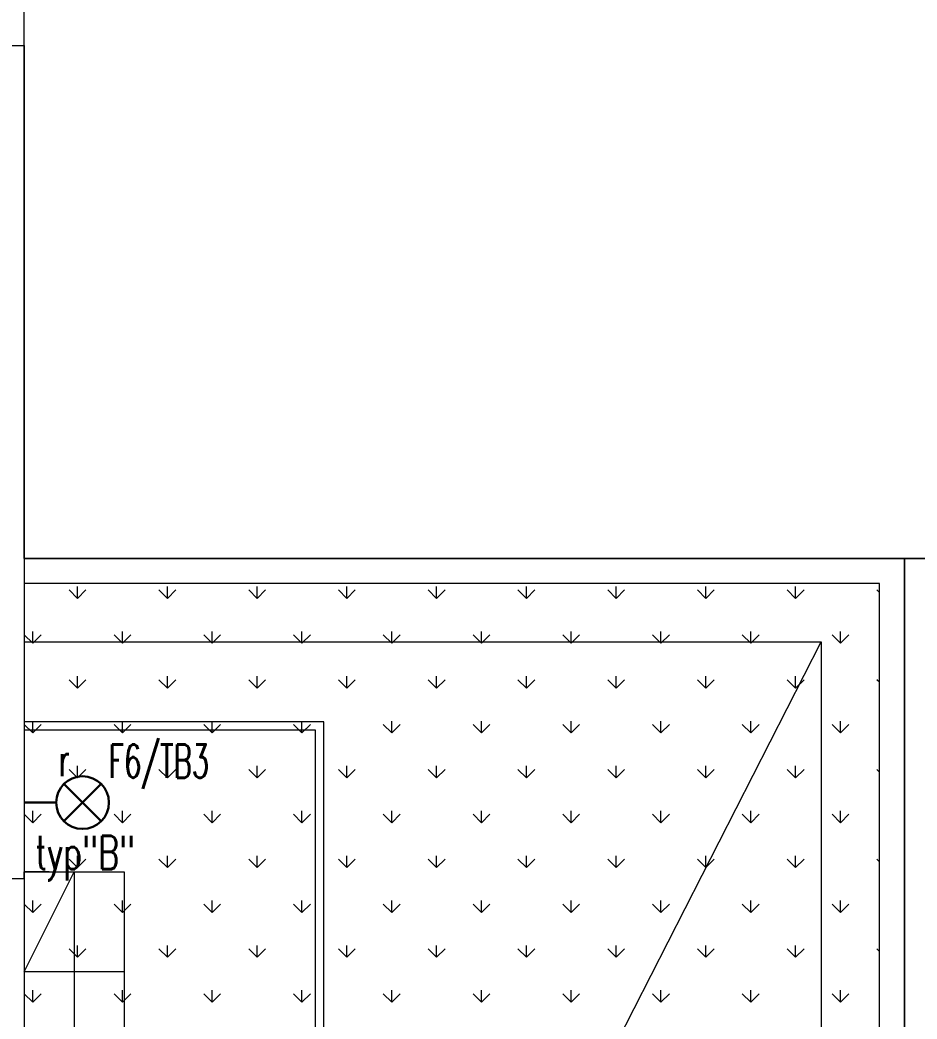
# Model space of a CAD drawing. Header units: millimetres. Extents: x 1780 to 154263, y -7240 to 17216.
# Drawn here: x 75929 to 76468, y 3993 to 4593 of the extents above; entities that cross this region are included whole.
import ezdxf

# ---------------------------------------------------------------- set-up
doc = ezdxf.new("R2010")
doc.units = ezdxf.units.MM
for name, color, linetype, lineweight in [('2d_SX_gruba przekroje', 90, 'Continuous', 20), ('2d_SX_oznaczenia', 40, 'Continuous', 0), ('2d_SX_szraf', 251, 'Continuous', 0), ('2d_SX_widok', 10, 'Continuous', 9)]:
    doc.layers.add(name, color=color, linetype=linetype, lineweight=lineweight)
doc.layers.add('2d_SX_rewizja 18 września', color=210, linetype='Continuous')
doc.layers.add('60 instalacje elektryka', color=10, linetype='Continuous')
doc.styles.add('OPIS', font='simplex.shx', dxfattribs={"width": 0.7, "height": 4})

# ---------------------------------------------------------------- blocks, each defined once
blk = doc.blocks.new('PDKLD A2')
at = {"layer": '2d_SX_gruba przekroje', "color": 8}
for p, q in [((81066, -11612.24), (81164, -11612.24)), ((81164, -11612.24), (81164, -12108.24)), ((81164, -12112.24), (81164, -12108.24)), ((81153, -12112.24), (81164, -12112.24))]:
    blk.add_line(p, q, dxfattribs=at)
at = {"layer": '2d_SX_oznaczenia', "color": 8, "ltscale": 0.5}
for p, q in [((81164, -12168.24), (81194, -12108.24)), ((81224, -12168.24), (81164, -12168.24))]:
    blk.add_line(p, q, dxfattribs=at)
at = {"layer": '2d_SX_szraf', "color": 8}
for p, q in [((81677.5, -11935.24), (81164, -11935.24)), ((81164, -11935.24), (81164, -12711.24)), ((81677.5, -13145.24), (81677.5, -11935.24)), ((81164, -11970.24), (81642.5, -11970.24)), ((81264, -12711.24), (81642.5, -11970.24)), ((81642.5, -11970.24), (81642.5, -13110.24))]:
    blk.add_line(p, q, dxfattribs=at)
at = {"layer": '2d_SX_szraf', "color": 8, "linetype": 'Continuous'}
for p, q in [((81196.07, -11944.08), (81191.02, -11939.03)), ((81196.07, -11944.08), (81196.07, -11936.94)), ((81196.07, -11944.08), (81201.13, -11939.03)), ((81249.96, -11944.08), (81244.9, -11939.03)), ((81249.96, -11944.08), (81249.96, -11936.94)), ((81249.96, -11944.08), (81255.01, -11939.03)), ((81303.84, -11944.08), (81298.79, -11939.03)), ((81303.84, -11944.08), (81303.84, -11936.94)), ((81303.84, -11944.08), (81308.89, -11939.03)), ((81357.72, -11944.08), (81352.67, -11939.03)), ((81357.72, -11944.08), (81357.72, -11936.94)), ((81357.72, -11944.08), (81362.77, -11939.03)), ((81411.6, -11944.08), (81406.55, -11939.03)), ((81411.6, -11944.08), (81411.6, -11936.94)), ((81411.6, -11944.08), (81416.65, -11939.03)), ((81465.48, -11944.08), (81460.43, -11939.03)), ((81465.48, -11944.08), (81465.48, -11936.94)), ((81465.48, -11944.08), (81470.53, -11939.03)), ((81519.36, -11944.08), (81514.31, -11939.03)), ((81519.36, -11944.08), (81519.36, -11936.94)), ((81519.36, -11944.08), (81524.42, -11939.03)), ((81573.25, -11944.08), (81568.19, -11939.03)), ((81573.25, -11944.08), (81573.25, -11936.94)), ((81573.25, -11944.08), (81578.3, -11939.03)), ((81627.13, -11944.08), (81622.08, -11939.03)), ((81627.13, -11944.08), (81627.13, -11936.94)), ((81627.13, -11944.08), (81632.18, -11939.03)), ((81677.5, -11940.58), (81675.96, -11939.03)), ((81169.13, -11971.03), (81164.08, -11965.97)), ((81169.13, -11971.03), (81169.13, -11963.88)), ((81169.13, -11971.03), (81174.19, -11965.97)), ((81223.02, -11971.03), (81217.96, -11965.97)), ((81223.02, -11971.03), (81223.02, -11963.88)), ((81223.02, -11971.03), (81228.07, -11965.97)), ((81276.9, -11971.03), (81271.85, -11965.97)), ((81276.9, -11971.03), (81276.9, -11963.88)), ((81276.9, -11971.03), (81281.95, -11965.97)), ((81330.78, -11971.03), (81325.73, -11965.97)), ((81330.78, -11971.03), (81330.78, -11963.88)), ((81330.78, -11971.03), (81335.83, -11965.97)), ((81384.66, -11971.03), (81379.61, -11965.97)), ((81384.66, -11971.03), (81384.66, -11963.88)), ((81384.66, -11971.03), (81389.71, -11965.97)), ((81438.54, -11971.03), (81433.49, -11965.97)), ((81438.54, -11971.03), (81438.54, -11963.88)), ((81438.54, -11971.03), (81443.59, -11965.97)), ((81492.42, -11971.03), (81487.37, -11965.97)), ((81492.42, -11971.03), (81492.42, -11963.88)), ((81492.42, -11971.03), (81497.47, -11965.97)), ((81546.3, -11971.03), (81541.25, -11965.97)), ((81546.3, -11971.03), (81546.3, -11963.88)), ((81546.3, -11971.03), (81551.36, -11965.97)), ((81600.19, -11971.03), (81595.13, -11965.97)), ((81600.19, -11971.03), (81600.19, -11963.88)), ((81600.19, -11971.03), (81605.24, -11965.97)), ((81654.07, -11971.03), (81649.02, -11965.97)), ((81654.07, -11971.03), (81654.07, -11963.88)), ((81654.07, -11971.03), (81659.12, -11965.97)), ((81196.07, -11997.97), (81191.02, -11992.91)), ((81196.07, -11997.97), (81196.07, -11990.82)), ((81196.07, -11997.97), (81201.13, -11992.91)), ((81249.96, -11997.97), (81244.9, -11992.91)), ((81249.96, -11997.97), (81249.96, -11990.82)), ((81249.96, -11997.97), (81255.01, -11992.91)), ((81303.84, -11997.97), (81298.79, -11992.91)), ((81303.84, -11997.97), (81303.84, -11990.82)), ((81303.84, -11997.97), (81308.89, -11992.91)), ((81357.72, -11997.97), (81352.67, -11992.91)), ((81357.72, -11997.97), (81357.72, -11990.82)), ((81357.72, -11997.97), (81362.77, -11992.91)), ((81411.6, -11997.97), (81406.55, -11992.91)), ((81411.6, -11997.97), (81411.6, -11990.82)), ((81411.6, -11997.97), (81416.65, -11992.91)), ((81465.48, -11997.97), (81460.43, -11992.91)), ((81465.48, -11997.97), (81465.48, -11990.82)), ((81465.48, -11997.97), (81470.53, -11992.91)), ((81519.36, -11997.97), (81514.31, -11992.91)), ((81519.36, -11997.97), (81519.36, -11990.82)), ((81519.36, -11997.97), (81524.42, -11992.91)), ((81573.25, -11997.97), (81568.19, -11992.91)), ((81573.25, -11997.97), (81573.25, -11990.82)), ((81573.25, -11997.97), (81578.3, -11992.91)), ((81627.13, -11997.97), (81622.08, -11992.91)), ((81627.13, -11997.97), (81627.13, -11990.82)), ((81627.13, -11997.97), (81632.18, -11992.91)), ((81677.5, -11994.46), (81675.96, -11992.91)), ((81169.13, -12024.91), (81164.08, -12019.86)), ((81169.13, -12024.91), (81169.13, -12017.76)), ((81169.13, -12024.91), (81174.19, -12019.86)), ((81223.02, -12024.91), (81217.96, -12019.86)), ((81223.02, -12024.91), (81223.02, -12017.76)), ((81223.02, -12024.91), (81228.07, -12019.86)), ((81276.9, -12024.91), (81271.85, -12019.86)), ((81276.9, -12024.91), (81276.9, -12017.76)), ((81276.9, -12024.91), (81281.95, -12019.86)), ((81330.78, -12024.91), (81325.73, -12019.86)), ((81330.78, -12024.91), (81330.78, -12017.76)), ((81330.78, -12024.91), (81335.83, -12019.86)), ((81384.66, -12024.91), (81379.61, -12019.86)), ((81384.66, -12024.91), (81384.66, -12017.76)), ((81384.66, -12024.91), (81389.71, -12019.86)), ((81438.54, -12024.91), (81433.49, -12019.86)), ((81438.54, -12024.91), (81438.54, -12017.76)), ((81438.54, -12024.91), (81443.59, -12019.86)), ((81492.42, -12024.91), (81487.37, -12019.86)), ((81492.42, -12024.91), (81492.42, -12017.76)), ((81492.42, -12024.91), (81497.47, -12019.86)), ((81546.3, -12024.91), (81541.25, -12019.86)), ((81546.3, -12024.91), (81546.3, -12017.76)), ((81546.3, -12024.91), (81551.36, -12019.86)), ((81600.19, -12024.91), (81595.13, -12019.86)), ((81600.19, -12024.91), (81600.19, -12017.76)), ((81600.19, -12024.91), (81605.24, -12019.86)), ((81654.07, -12024.91), (81649.02, -12019.86)), ((81654.07, -12024.91), (81654.07, -12017.76)), ((81654.07, -12024.91), (81659.12, -12019.86)), ((81196.07, -12051.85), (81191.02, -12046.8)), ((81196.07, -12051.85), (81196.07, -12044.7)), ((81196.07, -12051.85), (81201.13, -12046.8)), ((81249.96, -12051.85), (81244.9, -12046.8)), ((81249.96, -12051.85), (81249.96, -12044.7)), ((81249.96, -12051.85), (81255.01, -12046.8)), ((81303.84, -12051.85), (81298.79, -12046.8)), ((81303.84, -12051.85), (81303.84, -12044.7)), ((81303.84, -12051.85), (81308.89, -12046.8)), ((81357.72, -12051.85), (81352.67, -12046.8)), ((81357.72, -12051.85), (81357.72, -12044.7)), ((81357.72, -12051.85), (81362.77, -12046.8)), ((81411.6, -12051.85), (81406.55, -12046.8)), ((81411.6, -12051.85), (81411.6, -12044.7)), ((81411.6, -12051.85), (81416.65, -12046.8)), ((81465.48, -12051.85), (81460.43, -12046.8)), ((81465.48, -12051.85), (81465.48, -12044.7)), ((81465.48, -12051.85), (81470.53, -12046.8)), ((81519.36, -12051.85), (81514.31, -12046.8)), ((81519.36, -12051.85), (81519.36, -12044.7)), ((81519.36, -12051.85), (81524.42, -12046.8)), ((81573.25, -12051.85), (81568.19, -12046.8)), ((81573.25, -12051.85), (81573.25, -12044.7)), ((81573.25, -12051.85), (81578.3, -12046.8)), ((81627.13, -12051.85), (81622.08, -12046.8)), ((81627.13, -12051.85), (81627.13, -12044.7)), ((81627.13, -12051.85), (81632.18, -12046.8)), ((81677.5, -12048.34), (81675.96, -12046.8)), ((81169.13, -12078.79), (81164.08, -12073.74)), ((81169.13, -12078.79), (81169.13, -12071.64)), ((81169.13, -12078.79), (81174.19, -12073.74)), ((81223.02, -12078.79), (81217.96, -12073.74)), ((81223.02, -12078.79), (81223.02, -12071.64)), ((81223.02, -12078.79), (81228.07, -12073.74)), ((81276.9, -12078.79), (81271.85, -12073.74)), ((81276.9, -12078.79), (81276.9, -12071.64)), ((81276.9, -12078.79), (81281.95, -12073.74)), ((81330.78, -12078.79), (81325.73, -12073.74)), ((81330.78, -12078.79), (81330.78, -12071.64)), ((81330.78, -12078.79), (81335.83, -12073.74)), ((81384.66, -12078.79), (81379.61, -12073.74)), ((81384.66, -12078.79), (81384.66, -12071.64)), ((81384.66, -12078.79), (81389.71, -12073.74)), ((81438.54, -12078.79), (81433.49, -12073.74)), ((81438.54, -12078.79), (81438.54, -12071.64)), ((81438.54, -12078.79), (81443.59, -12073.74)), ((81492.42, -12078.79), (81487.37, -12073.74)), ((81492.42, -12078.79), (81492.42, -12071.64)), ((81492.42, -12078.79), (81497.47, -12073.74)), ((81546.3, -12078.79), (81541.25, -12073.74)), ((81546.3, -12078.79), (81546.3, -12071.64)), ((81546.3, -12078.79), (81551.36, -12073.74)), ((81600.19, -12078.79), (81595.13, -12073.74)), ((81600.19, -12078.79), (81600.19, -12071.64)), ((81600.19, -12078.79), (81605.24, -12073.74)), ((81654.07, -12078.79), (81649.02, -12073.74)), ((81654.07, -12078.79), (81654.07, -12071.64)), ((81654.07, -12078.79), (81659.12, -12073.74)), ((81196.07, -12105.73), (81191.02, -12100.68)), ((81196.07, -12105.73), (81196.07, -12098.59)), ((81196.07, -12105.73), (81201.13, -12100.68)), ((81249.96, -12105.73), (81244.9, -12100.68)), ((81249.96, -12105.73), (81249.96, -12098.59)), ((81249.96, -12105.73), (81255.01, -12100.68)), ((81303.84, -12105.73), (81298.79, -12100.68)), ((81303.84, -12105.73), (81303.84, -12098.59)), ((81303.84, -12105.73), (81308.89, -12100.68)), ((81357.72, -12105.73), (81352.67, -12100.68)), ((81357.72, -12105.73), (81357.72, -12098.59)), ((81357.72, -12105.73), (81362.77, -12100.68)), ((81411.6, -12105.73), (81406.55, -12100.68)), ((81411.6, -12105.73), (81411.6, -12098.59)), ((81411.6, -12105.73), (81416.65, -12100.68)), ((81465.48, -12105.73), (81460.43, -12100.68)), ((81465.48, -12105.73), (81465.48, -12098.59)), ((81465.48, -12105.73), (81470.53, -12100.68)), ((81519.36, -12105.73), (81514.31, -12100.68)), ((81519.36, -12105.73), (81519.36, -12098.59)), ((81519.36, -12105.73), (81524.42, -12100.68)), ((81573.25, -12105.73), (81568.19, -12100.68)), ((81573.25, -12105.73), (81573.25, -12098.59)), ((81573.25, -12105.73), (81578.3, -12100.68)), ((81627.13, -12105.73), (81622.08, -12100.68)), ((81627.13, -12105.73), (81627.13, -12098.59)), ((81627.13, -12105.73), (81632.18, -12100.68)), ((81677.5, -12102.22), (81675.96, -12100.68)), ((81169.13, -12132.67), (81164.08, -12127.62)), ((81169.13, -12132.67), (81169.13, -12125.53)), ((81169.13, -12132.67), (81174.19, -12127.62)), ((81223.02, -12132.67), (81217.96, -12127.62)), ((81223.02, -12132.67), (81223.02, -12125.53)), ((81223.02, -12132.67), (81228.07, -12127.62)), ((81276.9, -12132.67), (81271.85, -12127.62)), ((81276.9, -12132.67), (81276.9, -12125.53)), ((81276.9, -12132.67), (81281.95, -12127.62)), ((81330.78, -12132.67), (81325.73, -12127.62)), ((81330.78, -12132.67), (81330.78, -12125.53)), ((81330.78, -12132.67), (81335.83, -12127.62)), ((81384.66, -12132.67), (81379.61, -12127.62)), ((81384.66, -12132.67), (81384.66, -12125.53)), ((81384.66, -12132.67), (81389.71, -12127.62)), ((81438.54, -12132.67), (81433.49, -12127.62)), ((81438.54, -12132.67), (81438.54, -12125.53)), ((81438.54, -12132.67), (81443.59, -12127.62)), ((81492.42, -12132.67), (81487.37, -12127.62)), ((81492.42, -12132.67), (81492.42, -12125.53)), ((81492.42, -12132.67), (81497.47, -12127.62)), ((81546.3, -12132.67), (81541.25, -12127.62)), ((81546.3, -12132.67), (81546.3, -12125.53)), ((81546.3, -12132.67), (81551.36, -12127.62)), ((81600.19, -12132.67), (81595.13, -12127.62)), ((81600.19, -12132.67), (81600.19, -12125.53)), ((81600.19, -12132.67), (81605.24, -12127.62)), ((81654.07, -12132.67), (81649.02, -12127.62)), ((81654.07, -12132.67), (81654.07, -12125.53)), ((81654.07, -12132.67), (81659.12, -12127.62)), ((81196.07, -12159.61), (81196.07, -12152.47)), ((81249.96, -12159.61), (81249.96, -12152.47)), ((81303.84, -12159.61), (81303.84, -12152.47)), ((81357.72, -12159.61), (81357.72, -12152.47)), ((81411.6, -12159.61), (81411.6, -12152.47)), ((81465.48, -12159.61), (81465.48, -12152.47)), ((81519.36, -12159.61), (81519.36, -12152.47)), ((81573.25, -12159.61), (81573.25, -12152.47)), ((81627.13, -12159.61), (81627.13, -12152.47)), ((81196.07, -12159.61), (81191.02, -12154.56)), ((81196.07, -12159.61), (81201.13, -12154.56)), ((81249.96, -12159.61), (81244.9, -12154.56)), ((81249.96, -12159.61), (81255.01, -12154.56)), ((81303.84, -12159.61), (81298.79, -12154.56)), ((81303.84, -12159.61), (81308.89, -12154.56)), ((81357.72, -12159.61), (81352.67, -12154.56)), ((81357.72, -12159.61), (81362.77, -12154.56)), ((81411.6, -12159.61), (81406.55, -12154.56)), ((81411.6, -12159.61), (81416.65, -12154.56)), ((81465.48, -12159.61), (81460.43, -12154.56)), ((81465.48, -12159.61), (81470.53, -12154.56)), ((81519.36, -12159.61), (81514.31, -12154.56)), ((81519.36, -12159.61), (81524.42, -12154.56)), ((81573.25, -12159.61), (81568.19, -12154.56)), ((81573.25, -12159.61), (81578.3, -12154.56)), ((81627.13, -12159.61), (81622.08, -12154.56)), ((81627.13, -12159.61), (81632.18, -12154.56)), ((81677.5, -12156.1), (81675.96, -12154.56)), ((81169.13, -12186.55), (81164.08, -12181.5)), ((81169.13, -12186.55), (81169.13, -12179.41)), ((81169.13, -12186.55), (81174.19, -12181.5)), ((81223.02, -12186.55), (81217.96, -12181.5)), ((81223.02, -12186.55), (81223.02, -12179.41)), ((81223.02, -12186.55), (81228.07, -12181.5)), ((81276.9, -12186.55), (81271.85, -12181.5)), ((81276.9, -12186.55), (81276.9, -12179.41)), ((81276.9, -12186.55), (81281.95, -12181.5)), ((81330.78, -12186.55), (81325.73, -12181.5)), ((81330.78, -12186.55), (81330.78, -12179.41)), ((81330.78, -12186.55), (81335.83, -12181.5)), ((81384.66, -12186.55), (81379.61, -12181.5)), ((81384.66, -12186.55), (81384.66, -12179.41)), ((81384.66, -12186.55), (81389.71, -12181.5)), ((81438.54, -12186.55), (81433.49, -12181.5)), ((81438.54, -12186.55), (81438.54, -12179.41)), ((81438.54, -12186.55), (81443.59, -12181.5)), ((81492.42, -12186.55), (81487.37, -12181.5)), ((81492.42, -12186.55), (81492.42, -12179.41)), ((81492.42, -12186.55), (81497.47, -12181.5)), ((81546.3, -12186.55), (81541.25, -12181.5)), ((81546.3, -12186.55), (81546.3, -12179.41)), ((81546.3, -12186.55), (81551.36, -12181.5)), ((81600.19, -12186.55), (81595.13, -12181.5)), ((81600.19, -12186.55), (81600.19, -12179.41)), ((81600.19, -12186.55), (81605.24, -12181.5)), ((81654.07, -12186.55), (81649.02, -12181.5)), ((81654.07, -12186.55), (81654.07, -12179.41)), ((81654.07, -12186.55), (81659.12, -12181.5))]:
    blk.add_line(p, q, dxfattribs=at)
at = {"layer": '2d_SX_widok', "color": 8, "ltscale": 0.5}
for p, q in [((81164, -11920.24), (81164, -11314.24)), ((81164, -11920.24), (81692.5, -11920.24)), ((81692.5, -11920.24), (81164, -11920.24)), ((81692.5, -11920.24), (81692.5, -13160.24)), ((81692.5, -13160.24), (81692.5, -11920.24)), ((82221, -11920.24), (81692.5, -11920.24)), ((81692.5, -11920.24), (81692.5, -13160.24)), ((81692.5, -13160.24), (81692.5, -11920.24)), ((81692.5, -11920.24), (82221, -11920.24)), ((81677.5, -11935.24), (81164, -11935.24)), ((81164, -11935.24), (81164, -12711.24)), ((81677.5, -13145.24), (81677.5, -11935.24)), ((81344, -12018.24), (81164, -12018.24)), ((81344, -12703.24), (81344, -12018.24)), ((81339, -12023.24), (81164, -12023.24)), ((81339, -12698.24), (81339, -12023.24)), ((81164, -12108.24), (81179, -12108.24)), ((81164, -12108.24), (81179, -12108.24)), ((81179, -12108.24), (81164, -12108.24)), ((81164, -12108.24), (81164, -12228.24)), ((81179, -12108.24), (81194, -12108.24)), ((81194, -12108.24), (81204, -12108.24)), ((81194, -12108.24), (81194, -12228.24)), ((81204, -12108.24), (81224, -12108.24)), ((81224, -12108.24), (81224, -12228.24)), ((81164, -12112.24), (81164, -12609.24))]:
    blk.add_line(p, q, dxfattribs=at)
blk = doc.blocks.new('kinkiet')
at = {"layer": '60 instalacje elektryka', "lineweight": 30}
for p, q in [((-249830.13, -8956.18), (-249807.78, -8978.54)), ((-249830.13, -8978.54), (-249807.78, -8956.18)), ((-249834.76, -8967.36), (-249854.04, -8967.36))]:
    blk.add_line(p, q, dxfattribs=at)
blk.add_circle((-249818.96, -8967.36), 15.81, dxfattribs=at)

msp = doc.modelspace()

# ---------------------------------------------------------------- block references
at = {"layer": '2d_SX_rewizja 18 września'}
msp.add_blockref('PDKLD A2', (-5232.32, 16189.48), dxfattribs=at)
at = {"layer": '60 instalacje elektryka', "xscale": -1, "rotation": 179.9999999999999}
msp.add_blockref('kinkiet', (325785.72, -4844.6), dxfattribs=at)

# ---------------------------------------------------------------- texts
at = {"layer": '60 instalacje elektryka', "lineweight": 15, "char_height": 20, "attachment_point": 1, "style": 'OPIS'}
for s, insert, width in [('\\pxql;{\\W0.6;F6/TB3}', (75982.45, 4157.69), 68), ('\\pxql;{\\W0.6;r}', (75952.38, 4158.59), 7.4286), ('\\pxql;typ"B"', (75938.32, 4102.75), 60)]:
    msp.add_mtext(s, dxfattribs=dict(at, insert=insert, width=width))

doc.saveas('drawing.dxf')
